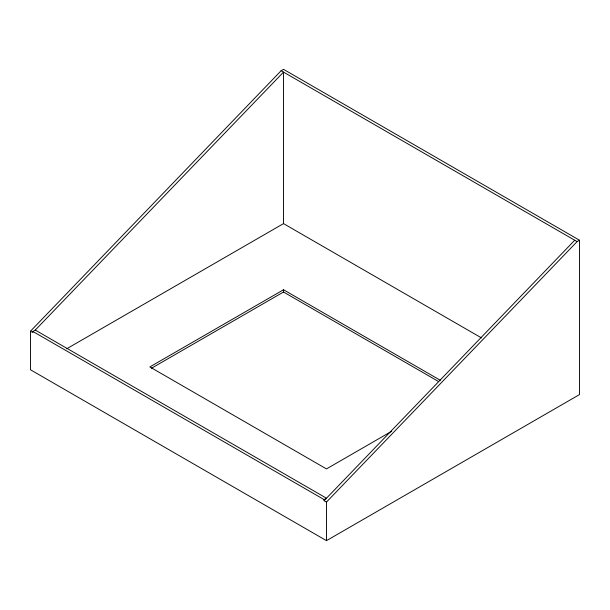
<?xml version="1.0" encoding="UTF-8"?>
<svg xmlns="http://www.w3.org/2000/svg" width="610" height="610" viewBox="0 0 610 610"><rect width="100%" height="100%" fill="white"/><g stroke="black" fill="none" stroke-linecap="round" stroke-linejoin="round"><path stroke-width="0.91" d="M30.5 331.184L281.134 70.722L283.52 69.342L579.5 240.226L579.5 394.578L326.48 540.658L30.5 369.774L30.5 331.184L32.887 332.564L32.887 331.459L35.273 330.079L283.52 72.102L283.52 223.611L66.612 348.836M326.48 540.658L326.48 502.068L324.093 500.688L574.727 240.226M326.48 502.068L577.113 241.606L579.5 240.226M440.344 380.304L283.52 289.758L149.846 366.93L326.48 468.915L391.666 431.278M151.501 368.234L283.52 292.015L438.689 381.601M32.887 331.459L324.093 499.59L326.48 498.21L35.273 330.079M281.134 70.722L577.113 241.606M283.52 223.611L481.503 337.917M324.093 499.59L324.093 500.688M283.52 289.758L283.52 292.015"/></g></svg>
